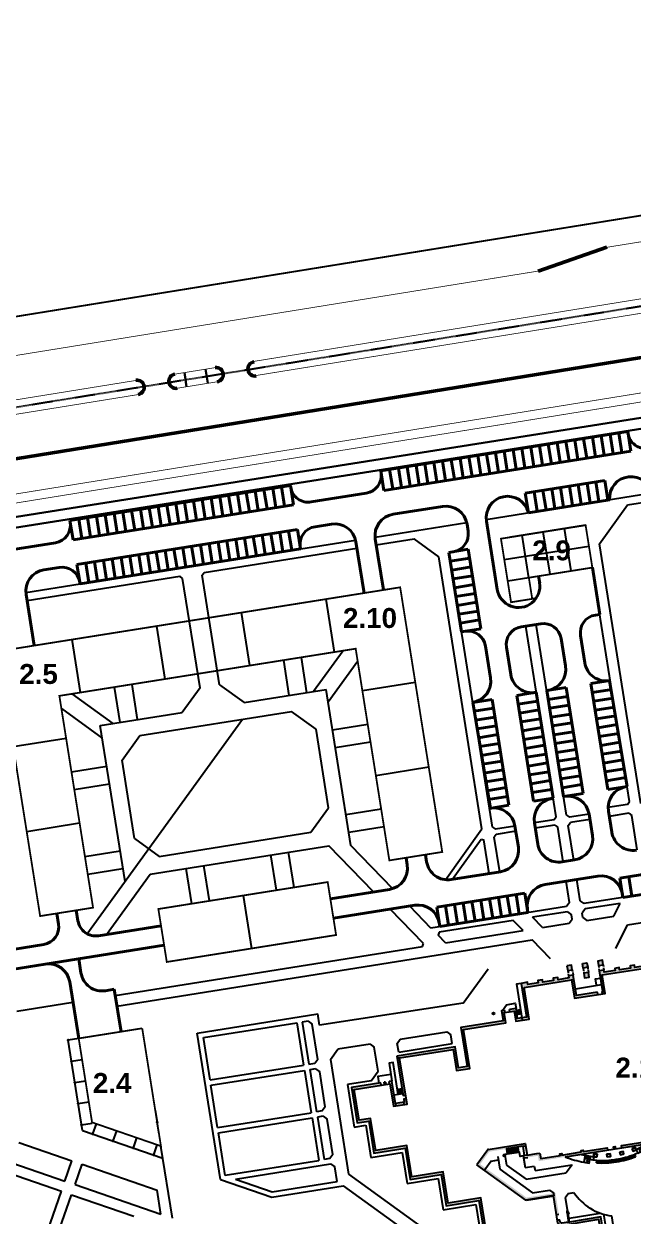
# Model space of a CAD drawing. Header units: millimetres. Extents: x 85680 to 1644304, y -104706 to 909689.
# Drawn here: x 364469 to 535069, y 481378 to 814957 of the extents above; entities that cross this region are included whole.
import ezdxf

# ---------------------------------------------------------------- set-up
doc = ezdxf.new("R2010")
doc.units = ezdxf.units.MM
doc.linetypes.add('DASHED', pattern=[5.5, 4, -1.5])
doc.linetypes.add('HIDDEN', pattern=[3.5, 2, -1.5])
for name, color, linetype in [('axes', 40, 'DASHED'), ('expl', 7, 'Continuous'), ('new building', 7, 'Continuous'), ('urban planing', 243, 'Continuous')]:
    doc.layers.add(name, color=color, linetype=linetype)
for name, color, linetype, lineweight in [('red line', 240, 'HIDDEN', 100), ('road', 252, 'Continuous', 40), ('street', 7, 'Continuous', 50)]:
    doc.layers.add(name, color=color, linetype=linetype, lineweight=lineweight)
doc.styles.add('ПЛОЩАДЬ', font='arialbd.ttf')

# ---------------------------------------------------------------- blocks, each defined once
blk = doc.blocks.new('A$C44385A1B')
at = {"ltscale": 100}
h = blk.add_hatch(color=256, dxfattribs=at)
h.paths.add_polyline_path([(2618, -1454), (413, -1926), (551, -2572), (2756, -2099)])
h.paths.add_polyline_path([(551, -2572), (413, -1926), (-3202, -2701), (-4157, 1758), (-4803, 1620), (-3709, -3485)])
h.paths.add_polyline_path([(-5662, 5590), (-6302, 5453), (-6030, 4182), (-5390, 4319)])
h.paths.add_polyline_path([(-5022, 5728), (-5662, 5590), (-5390, 4319), (-4749, 4457)])
h.paths.add_polyline_path([(-753, 6642), (-2034, 6368), (-1762, 5097), (-481, 5371)])
h.paths.add_polyline_path([(2908, 7427), (2234, 7282), (2506, 6011), (3181, 6156)])
h.paths.add_polyline_path([(3515, 7557), (2908, 7427), (3181, 6156), (3787, 6286)])
h.paths.add_polyline_path([(3491, 4706), (2802, 4558), (3045, 3424), (3735, 3572)])
h.paths.add_polyline_path([(3716, 3445), (3760, 3454), (3735, 3572), (3045, 3424), (4026, -1152), (4164, -1797), (4809, -1659), (4667, -996)])
h.paths.add_polyline_path([(4026, -1152), (3889, -1181), (4027, -1827), (4164, -1797)], flags=17)
h.paths.add_polyline_path([(-167, 3953), (-817, 3813), (-568, 2650), (82, 2789)])
h.paths.add_polyline_path([(-817, 3813), (-1467, 3674), (-1218, 2510), (-568, 2650)])
h.paths.add_polyline_path([(-568, 2650), (-1218, 2510), (-1193, 2393), (-543, 2533)])
h.paths.add_polyline_path([(108, 2672), (82, 2789), (-568, 2650), (-543, 2533)])
h.paths.add_polyline_path([(17492, 6520), (17249, 7654), (15457, 7270), (15589, 6654), (12732, 6042), (12600, 6658), (11358, 6392), (11490, 5776), (8469, 5128), (8337, 5744), (7095, 5478), (7227, 4862), (4205, 4215), (4073, 4831), (3491, 4706), (3735, 3572)])
h.paths.add_polyline_path([(16882, 6266), (18755, -2475), (19414, -2334), (19276, -1689), (19252, -1694), (17492, 6520), (3735, 3572), (3760, 3454)])
h = blk.add_hatch(color=256, dxfattribs=at)
h.paths.add_polyline_path([(-17967, -1201), (-4803, 1620), (-4157, 1758), (-4426, 3009), (-5697, 2737), (-5565, 2121), (-8584, 1474), (-8716, 2090), (-9958, 1824), (-9826, 1208), (-12844, 561), (-12976, 1177), (-14218, 911), (-14086, 295), (-16947, -318), (-17079, 298), (-18881, -88), (-16864, -9440), (-18134, -9718), (-18001, -10338), (-16097, -9930)])
h.paths.add_polyline_path([(-21755, -7569), (-21625, -8173), (-20415, -7913), (-19822, -10729), (-18001, -10338), (-18134, -9718), (-19318, -9977), (-19914, -7195)])
h.paths.add_polyline_path([(-23173, -8504), (-22945, -8455), (-23078, -7839), (-23942, -8014), (-23349, -10833), (-35043, -13339), (-32738, -24094), (-35163, -24614), (-36418, -18757), (-52513, -22206), (-52378, -22841), (-51741, -22705), (-36918, -19529), (-35661, -25396), (-31964, -24604), (-34271, -13838), (-22577, -11332)])
h.paths.add_polyline_path([(-51741, -22705), (-52378, -22841), (-50287, -32641), (-50175, -33164), (-49533, -33011)])
h = blk.add_hatch(color=256, dxfattribs=at)
h.paths.add_polyline_path([(24622, 1738), (25039, -208), (36744, 2300), (37962, -3483), (56423, 472), (58034, -7042), (71077, -4247), (72893, -12720), (70400, -13254), (70536, -13889), (71171, -13753), (73665, -13219), (71591, -3539), (60962, -5816), (60984, -5918), (58559, -6437), (56923, 1244), (38481, -2707), (37243, 3071), (25549, 566), (25132, 2511), (21084, 1644), (21687, -1172), (22342, -1032), (21875, 1149)])
h.paths.add_polyline_path([(21659, -1853), (22480, -1677), (22342, -1032), (21687, -1172), (20577, -1410), (20715, -2055)])
h = blk.add_hatch(color=256, dxfattribs=at)
h.paths.add_polyline_path([(30866, -57022), (30805, -56739), (28112, -57316), (28172, -57599)], flags=17)
h.paths.add_polyline_path([(31448, -56589), (30803, -56727), (31192, -58542), (30891, -59007), (20055, -61329), (20191, -61965), (20827, -61829), (31348, -59574), (31897, -58685)])
h.paths.add_polyline_path([(20827, -61829), (20191, -61965), (23689, -78289), (37614, -75310), (37478, -74675), (24190, -77522)])
h.paths.add_polyline_path([(38524, -74594), (37507, -74812), (37614, -75310), (38631, -75092)])
h.paths.add_polyline_path([(37330, -69021), (36695, -69157), (37859, -74593), (37478, -74675), (37507, -74812), (38524, -74594)])
h.paths.add_polyline_path([(36722, -66185), (36087, -66321), (36391, -67739), (37026, -67603)], flags=17)
h.paths.add_polyline_path([(45376, -64331), (43522, -55677), (52175, -53823), (50841, -47594), (50205, -47730), (51404, -53323), (42750, -55178), (44604, -63831), (35951, -65686), (36087, -66321), (36722, -66185)])
h.paths.add_polyline_path([(50233, -44759), (59297, -42816), (58051, -36998), (57415, -37134), (58525, -42317), (49501, -44445), (49901, -46313), (50537, -46176)])
h.paths.add_polyline_path([(66097, -32308), (64850, -26490), (64214, -26627), (65325, -31809), (56671, -33663), (57111, -35717), (57747, -35580), (57443, -34163)])
h.paths.add_polyline_path([(72896, -21801), (71171, -13753), (70536, -13889), (72124, -21301), (63470, -23155), (63910, -25209), (64546, -25073), (64242, -23655)])
h = blk.add_hatch(color=256, dxfattribs=at)
h.paths.add_polyline_path([(70790, -30983), (74379, -30214), (73610, -26624)])
h.paths.add_polyline_path([(73412, -27704), (73881, -29891), (71693, -30360)], flags=16)
h.paths.add_polyline_path([(56856, -52136), (60837, -51283), (59984, -47302)])
h.paths.add_polyline_path([(59786, -48382), (60338, -50961), (57760, -51513)], flags=16)
h.paths.add_polyline_path([(43272, -73523), (46862, -72754), (46092, -69164)])
h.paths.add_polyline_path([(45894, -70244), (46363, -72431), (44175, -72900)], flags=16)
h = blk.add_hatch(color=256, dxfattribs=at)
h.paths.add_polyline_path([(-57547, -49732), (-48894, -47877), (-47040, -56531), (-38386, -54676), (-36532, -63330), (-27487, -61392), (-25541, -70476), (-16887, -68621), (-15033, -77275), (-6379, -75421), (-4466, -84348), (-3831, -84212), (-3969, -83567), (-5880, -74649), (-14533, -76503), (-16388, -67850), (-25041, -69704), (-26988, -60620), (-36032, -62558), (-37887, -53905), (-46540, -55759), (-48394, -47105), (-57048, -48960), (-58961, -40032), (-62139, -40713), (-63968, -32177), (-56533, -30584), (-56669, -29948), (-64740, -31678), (-62638, -41485), (-59460, -40804)])
h.paths.add_polyline_path([(-55314, -29658), (-55682, -29737), (-55545, -30372), (-55178, -30294)])
h.paths.add_polyline_path([(-53544, -29279), (-54326, -29446), (-54190, -30082), (-54063, -30055), (-52726, -36293), (-51972, -36132), (-52111, -35486), (-52209, -35507), (-52712, -33161)])
h.paths.add_polyline_path([(-49784, -34988), (-52111, -35486), (-51972, -36132), (-49001, -35495), (-49330, -33960), (-49971, -34117)], flags=17)
h = blk.add_hatch(color=256, dxfattribs=at)
h.paths.add_polyline_path([(30618, -40514), (30306, -39057), (30168, -38412), (29522, -38550), (29835, -40007), (24442, -41163), (24352, -40742), (23814, -40857), (23904, -41278), (18575, -42420), (18485, -41999), (17947, -42114), (18037, -42535), (11579, -43919), (11698, -44568)])
h.paths.add_polyline_path([(33865, -38294), (33170, -35048), (33031, -34403), (32386, -34541), (33082, -37787), (30344, -38374), (30168, -38412), (30306, -39057)], flags=17)
h.paths.add_polyline_path([(42569, -33034), (46184, -35373), (37517, -48767), (29467, -50492), (30486, -55251), (31132, -55113), (30250, -50999), (37923, -49355), (47096, -35178), (42706, -32337), (33031, -34403), (33170, -35048), (37533, -34113)])
for points in [[(57415, -37134), (58051, -36998), (57747, -35580), (57111, -35717)], [(-11636, -48024), (-11320, -49501), (7723, -45420), (7589, -44794), (975, -46191), (885, -45771), (347, -45886), (437, -46306), (-4926, -47456), (-5016, -47035), (-5535, -47146), (-5444, -47567), (-10822, -48719), (-11139, -47243), (-11960, -47419), (-14698, -48005), (-14727, -47868), (-15392, -48011), (-15359, -48167), (-15225, -48793), (-14407, -48618)]]:
    blk.add_hatch(color=256, dxfattribs=at).paths.add_polyline_path(points)
h = blk.add_hatch(color=256, dxfattribs=at)
h.paths.add_polyline_path([(-6191, -58132), (-9307, -58800), (-9168, -59445), (-6698, -58916), (-5568, -64190), (-4922, -64051)])
h.paths.add_polyline_path([(-9168, -59445), (-9307, -58800), (-14241, -59857), (-27645, -51208), (-25295, -47576), (-15916, -45566), (-15251, -45424), (-15389, -44778), (-25609, -46968), (-25665, -46932), (-25746, -47058), (-28558, -51403), (-14370, -60560)])
h.paths.add_polyline_path([(6832, -64193), (-1801, -66054), (-2295, -63754), (-2560, -63811), (-2644, -63419), (-2379, -63363), (-2462, -62977), (-2746, -63038), (-2086, -66115), (-3953, -66515), (-4466, -66183), (-4602, -65546), (-5251, -65666), (-5054, -66589), (-4106, -67202), (6332, -64965), (9691, -80639), (-3969, -83567), (-3942, -83694), (10354, -80630)])
h.paths.add_polyline_path([(10465, -81149), (10354, -80630), (-3942, -83694), (-3831, -84212)])
h.paths.add_polyline_path([(-2253, -63336), (-2379, -63363), (-2295, -63754), (-2169, -63727)], flags=17)
at = {"ltscale": 500}
for points in [[(9791, -44302), (9355, -44395), (9493, -45041), (9930, -44947)], [(-2560, -63811), (-2295, -63754), (-2379, -63363), (-2644, -63419)]]:
    blk.add_hatch(color=256, dxfattribs=at).paths.add_polyline_path(points)
for p, q in [((-6030, 4182), (-5885, 3553)), ((-4749, 4457), (-4636, 3948)), ((-4587, 3733), (-4426, 3009)), ((-1762, 5097), (-1607, 4373)), ((-1536, 4041), (-1458, 3676)), ((-481, 5371), (-381, 4904)), ((-329, 4661), (-177, 3951)), ((2506, 6011), (2613, 5486)), ((2688, 5116), (2802, 4558)), ((3787, 6286), (3883, 5797)), ((3958, 5415), (4073, 4831)), ((-5823, 3283), (-5697, 2737)), ((-4803, 1620), (-4157, 1758)), ((2756, -2099), (2618, -1454)), ((4027, -1827), (3889, -1181)), ((4026, -1152), (4164, -1797)), ((21687, -1172), (22342, -1032)), ((71171, -13753), (70536, -13889)), ((-51741, -22705), (-52378, -22841)), ((64546, -25073), (63910, -25209)), ((64214, -26627), (63910, -25209)), ((64850, -26490), (64214, -26627)), ((33170, -35048), (33031, -34403)), ((30306, -39057), (30168, -38412)), ((58051, -36998), (57415, -37134)), ((-4021, -47936), (23238, -42096)), ((-15916, -45566), (-15251, -45424)), ((50537, -46176), (49901, -46313)), ((50205, -47730), (49901, -46313)), ((-15392, -48011), (-14727, -47868)), ((-15225, -48793), (-14407, -48618)), ((3109, -47852), (2865, -47992)), ((50841, -47594), (50205, -47730)), ((31448, -56589), (31132, -55113)), ((20827, -61829), (20191, -61965)), ((36722, -66185), (36087, -66321)), ((37026, -67603), (36391, -67739)), ((36695, -69157), (36391, -67739)), ((37330, -69021), (36695, -69157)), ((-3969, -83567), (-3831, -84212))]:
    blk.add_line(p, q, dxfattribs=at)
at = {"ltscale": 100}
for p, q in [((36905, 2999), (37240, 3071)), ((37240, 3071), (38487, -2732)), ((38398, 2470), (37414, 2259)), ((38125, 2294), (37439, 2147)), ((38160, 2098), (37481, 1952)), ((38791, 2442), (38360, 2349)), ((38360, 2349), (38760, 490)), ((38760, 490), (41026, -975)), ((39151, 761), (38791, 2442)), ((41119, -511), (39151, 761)), ((44879, 286), (47122, 768)), ((45217, -1286), (44879, 286)), ((45028, 166), (47006, 590)), ((45363, -1255), (45028, 166)), ((47006, 590), (47313, -836)), ((47122, 768), (47459, -805)), ((56926, 1228), (58578, -6467)), ((58114, 176), (58440, -1341)), ((38487, -2732), (43275, -1703)), ((41026, -975), (39957, -1205)), ((39957, -1205), (40206, -2362)), ((40083, -1791), (41303, -1529)), ((40224, -1147), (40473, -2305)), ((40758, -1033), (41007, -2190)), ((41026, -975), (43028, -551)), ((41026, -975), (41274, -2133)), ((41303, -1529), (41065, -1376)), ((42935, -121), (41119, -511)), ((41303, -1529), (41149, -1767)), ((41406, -895), (41202, -2148)), ((41293, -919), (41355, -1209)), ((43275, -1703), (42935, -121)), ((58440, -1341), (57520, -1539)), ((58440, -1341), (60763, -2839)), ((60763, -2839), (58539, -6282)), ((58830, -1063), (62559, -3470)), ((59002, -6376), (61373, -2704)), ((61053, -3181), (62234, -3947)), ((61214, -2931), (62398, -3697)), ((58578, -6467), (60939, -5960)), ((60397, -4187), (61579, -4953)), ((60561, -3935), (61743, -4702)), ((60725, -3684), (61906, -4451)), ((60888, -3435), (62072, -4201)), ((60939, -5960), (62569, -3454)), ((62939, -3692), (61632, -5715)), ((61632, -5715), (62869, -5430)), ((62569, -3454), (62939, -3692)), ((62797, -5091), (63023, -5042)), ((62869, -5430), (62797, -5091)), ((63094, -5374), (62868, -5422)), ((63023, -5042), (63094, -5374)), ((-19821, -7630), (-18636, -7376)), ((-19758, -7923), (-18573, -7669)), ((-19696, -8217), (-18510, -7963)), ((-19633, -8510), (-18450, -8256)), ((-19570, -8803), (-18384, -8549)), ((-51683, -31713), (-50509, -31461)), ((-51622, -31995), (-50449, -31744)), ((-51559, -32288), (-50386, -32037)), ((-51496, -32582), (-50323, -32330)), ((47096, -35178), (37923, -49355)), ((57747, -35580), (57111, -35717)), ((57415, -37134), (57111, -35717)), ((57747, -35580), (58051, -36998)), ((37923, -49355), (30250, -50999)), ((31448, -56589), (31897, -58685))]:
    blk.add_line(p, q, dxfattribs=at)
for points in [[(2506, 6011), (3787, 6286), (3515, 7557), (2234, 7282), (2506, 6011)], [(19276, -1689), (19252, -1694), (17249, 7654), (15457, 7270), (15589, 6654), (12732, 6042), (12600, 6658), (11358, 6392), (11490, 5776), (8469, 5128), (8337, 5744), (7095, 5478), (7227, 4862), (4205, 4215), (4073, 4831), (2802, 4558), (4026, -1152), (3889, -1181)], [(19004, -533), (20157, -286), (18272, 8514), (17098, 8263), (17230, 7650)], [(-17967, -1201), (-4803, 1620), (-3709, -3485), (4809, -1659), (3716, 3445), (16882, 6266), (18755, -2475), (21659, -1853), (22480, -1677), (21875, 1149), (24622, 1738), (25039, -208), (36744, 2300), (37962, -3483), (56423, 472), (58034, -7042), (71077, -4247), (72893, -12720), (70400, -13254), (72124, -21301), (63470, -23155), (63910, -25209)], [(-6302, 5453), (-6030, 4182), (-4749, 4457), (-5022, 5728), (-6302, 5453)], [(-2034, 6368), (-753, 6642), (-481, 5371), (-1762, 5097), (-2034, 6368)], [(-167, 3953), (-1467, 3674), (-1193, 2393), (108, 2672), (-167, 3953)], [(21334, 1698), (21036, 3087), (23416, 3597), (25103, 2505)], [(-4426, 3009), (-5697, 2737), (-5565, 2121), (-8584, 1474), (-8716, 2090), (-9958, 1824), (-9826, 1208), (-12844, 561), (-12976, 1177), (-14218, 911), (-14086, 295), (-16947, -318), (-17079, 298), (-18881, -88), (-16864, -9440), (-19318, -9977), (-19914, -7195), (-21755, -7569)], [(2618, -1454), (-3202, -2701), (-4426, 3009)], [(-3615, -775), (3613, 774)], [(2283, 489), (1906, 2249), (3236, 2534)], [(21103, 1648), (20815, 2992), (19632, 2739), (20261, -195), (21424, 55)], [(64546, -25073), (64242, -23655), (72896, -21801), (71171, -13753), (73665, -13219), (71591, -3539), (60962, -5816), (60984, -5918), (58559, -6437), (56923, 1244), (38481, -2707), (37243, 3071), (25549, 566), (25132, 2511), (21084, 1644), (21687, -1172), (20577, -1410)], [(37436, 2172), (38785, 2461), (39162, 701), (37813, 412)], [(57101, 413), (58450, 702), (58828, -1058), (57474, -1346)], [(-54063, -30055), (-52726, -36293), (-49001, -35495), (-51741, -22705), (-36918, -19529), (-35661, -25396), (-31964, -24604), (-34271, -13838), (-22577, -11332), (-23173, -8504), (-20415, -7913), (-19822, -10729), (-16097, -9930), (-17967, -1201)], [(-18881, -88), (-20140, -358), (-18001, -10338)], [(19276, -1689), (19414, -2334)], [(20715, -2055), (20577, -1410)], [(41300, -2103), (41505, -853), (42889, -556), (43136, -1710)], [(41533, -2053), (41406, -1458)], [(41800, -1996), (41553, -842)], [(42067, -1939), (41820, -785)], [(42335, -1882), (42087, -728)], [(42602, -1824), (42355, -671)], [(42869, -1767), (42622, -613)], [(61364, -2699), (58828, -1058)], [(61377, -2679), (59007, -6341)], [(61377, -2679), (64915, -4969)], [(-23704, -7966), (-22603, -6264), (-20223, -5754), (-19914, -7195)], [(62561, -3445), (61025, -5803)], [(-23078, -7839), (-23942, -8014), (-23349, -10833), (-35043, -13339), (-32738, -24094), (-35163, -24614), (-36418, -18757), (-52513, -22206)], [(-22945, -8455), (-23082, -7820)], [(-21625, -8173), (-21757, -7557)], [(-52513, -22206), (-50287, -32641), (-52712, -33161), (-53544, -29279), (-54326, -29446)], [(66092, -32289), (74726, -30439), (73298, -23771), (70071, -24463), (69645, -22477)], [(69717, -22812), (72944, -22121), (73298, -23771)], [(-51568, -32915), (-53454, -24115), (-54627, -24367), (-53573, -29285)], [(64214, -26627), (65325, -31809), (56671, -33663), (57111, -35717)], [(57747, -35580), (57443, -34163), (66097, -32308), (64850, -26490)], [(70011, -24181), (73237, -23490)], [(70790, -30983), (74379, -30214), (73610, -26624), (70790, -30983)], [(-56669, -29948), (-64740, -31678), (-62638, -41485), (-59460, -40804), (-57547, -49732), (-48894, -47877), (-47040, -56531), (-38386, -54676), (-36532, -63330), (-27487, -61392), (-25541, -70476), (-16887, -68621), (-15033, -77275), (-6379, -75421), (-4466, -84348)], [(-53967, -27446), (-57546, -28213), (-57152, -30052)], [(-56533, -30584), (-56669, -29948)], [(-55314, -29658), (-55682, -29737)], [(-55545, -30372), (-55682, -29737)], [(-55312, -29668), (-55178, -30294)], [(-54190, -30082), (-54326, -29446)], [(66992, -27352), (66775, -27688), (69513, -29459), (69735, -29115), (67003, -27336)], [(71693, -30360), (73412, -27704), (73881, -29891), (71693, -30360)], [(9691, -80639), (-3969, -83567), (-5880, -74649), (-14533, -76503), (-16388, -67850), (-25041, -69704), (-26988, -60620), (-36032, -62558), (-37887, -53905), (-46540, -55759), (-48394, -47105), (-57048, -48960), (-58961, -40032), (-62139, -40713), (-63968, -32177), (-54063, -30055)], [(-49330, -33960), (-49971, -34117), (-49784, -34988), (-52209, -35507), (-52712, -33161)], [(-51431, -32886), (-51745, -31419), (-50601, -31174)], [(-50287, -32641), (-50175, -33164), (-49533, -33011)], [(11698, -44568), (30618, -40514), (30306, -39057), (33865, -38294), (33170, -35048), (42569, -33034), (46184, -35373), (37517, -48767), (29467, -50492), (30486, -55251)], [(30344, -38374), (33082, -37787), (32386, -34541), (42706, -32337), (47096, -35178)], [(-51972, -36132), (-52111, -35486)], [(-49760, -35628), (-49893, -35011)], [(33170, -35048), (37533, -34113), (37826, -35492), (34893, -36121), (34610, -34801), (37837, -34110), (38134, -35479)], [(34751, -35461), (37687, -34837), (37464, -34697)], [(34903, -34738), (35186, -36058)], [(35197, -34675), (35479, -35995)], [(35490, -34612), (35773, -35932)], [(35783, -34550), (36066, -35870)], [(36077, -34487), (36359, -35807)], [(36370, -34424), (36653, -35744)], [(36663, -34361), (36946, -35681)], [(36957, -34298), (37239, -35618)], [(37250, -34235), (37533, -35555)], [(37686, -34837), (37531, -35070)], [(38793, -35336), (39184, -35253), (39268, -35644), (38877, -35727), (38793, -35336)], [(11698, -44568), (11579, -43919), (18037, -42535), (17947, -42114), (18485, -41999), (18575, -42420), (23904, -41278), (23814, -40857), (24352, -40742), (24442, -41163), (29835, -40007), (29522, -38550)], [(30344, -38374), (29522, -38550)], [(57415, -37134), (58525, -42317), (49501, -44445), (49901, -46313)], [(50537, -46176), (50233, -44759), (59297, -42816), (58051, -36998)], [(18810, -43046), (15754, -44930), (16280, -45784), (17098, -45280), (17622, -46132), (18848, -45376), (17799, -43674)], [(52171, -53803), (61216, -51865), (59368, -43240), (56141, -43931), (56472, -45478), (59699, -44787)], [(-25746, -47058), (-25665, -46932), (-25609, -46968), (-15389, -44778), (-14698, -48005), (-11960, -47419)], [(-15359, -48167), (-15916, -45566), (-20551, -46559), (-20534, -46638)], [(-20534, -46638), (-20251, -47958), (-17024, -47266), (-17307, -45946), (-20534, -46638)], [(-20241, -46575), (-19958, -47895)], [(-17166, -46606), (-20099, -47235), (-19862, -47388)], [(-19949, -46512), (-19667, -47832)], [(-19656, -46449), (-19373, -47770)], [(-19363, -46387), (-19080, -47707)], [(-19069, -46324), (-18786, -47644)], [(-18776, -46261), (-18493, -47581)], [(-18483, -46198), (-18200, -47518)], [(-18189, -46135), (-17906, -47455)], [(-17896, -46072), (-17613, -47392)], [(-17603, -46009), (-17320, -47330)], [(-11139, -47243), (-10822, -48719), (-5444, -47567), (-5535, -47146), (-5016, -47035), (-4926, -47456), (437, -46306), (347, -45886), (885, -45771), (975, -46191), (7589, -44794), (7723, -45420)], [(3970, -46691), (3962, -47461), (4872, -47470), (4880, -46700), (3970, -46691)], [(3967, -47460), (3975, -46690), (4885, -46700), (4877, -47469), (3967, -47460)], [(7743, -47280), (7639, -46517), (8541, -46395), (8644, -47158), (7743, -47280)], [(7644, -46517), (7747, -47280), (8649, -47157), (8545, -46394), (7644, -46517)], [(9493, -45041), (9355, -44395), (9791, -44302), (9930, -44947)], [(11212, -45825), (12085, -45568), (12303, -46306), (11430, -46564), (11212, -45825)], [(11217, -45825), (11435, -46564), (12307, -46306), (12090, -45568), (11217, -45825)], [(14602, -44615), (15428, -44234), (15751, -44933), (14924, -45314), (14602, -44615)], [(14607, -44615), (14929, -45314), (15756, -44933), (15433, -44234), (14607, -44615)], [(16280, -45784), (15344, -46214)], [(15344, -46214), (15645, -46865)], [(18061, -44099), (16699, -44939), (16764, -44664)], [(16699, -44939), (16974, -45004)], [(17098, -45280), (18323, -44525)], [(17360, -45706), (17973, -45328), (17908, -45603)], [(17973, -45328), (17698, -45263)], [(56141, -43931), (56051, -43512)], [(59661, -44609), (56434, -45300)], [(59621, -47863), (56926, -46119), (56698, -46472), (59393, -48216)], [(-25746, -47058), (-28558, -51404)], [(-21299, -48213), (-21215, -48604), (-20824, -48520), (-20908, -48129), (-21299, -48213)], [(-21299, -48213), (-20908, -48129), (-20824, -48520), (-21215, -48604), (-21299, -48213)], [(-15359, -48167), (-16581, -48429), (-16830, -47266), (-20906, -48139)], [(-20099, -47235), (-19946, -46997)], [(-11960, -47419), (-11139, -47243)], [(402, -46989), (3967, -47460), (3837, -48452), (1457, -48139)], [(1587, -47148), (1327, -49128), (2755, -49318), (2885, -48327)], [(1522, -47643), (3109, -47852), (2936, -47627)], [(2820, -48822), (2106, -48729), (2330, -48556)], [(2106, -48729), (2278, -48953)], [(50205, -47730), (51404, -53323), (42750, -55178), (44604, -63831), (35951, -65686), (36391, -67739)], [(37026, -67603), (36722, -66185), (45376, -64331), (43522, -55677), (52175, -53823), (50841, -47594)], [(56856, -52136), (60837, -51283), (59984, -47302), (56856, -52136)], [(57760, -51513), (59786, -48382), (60338, -50961), (57760, -51513)], [(-5054, -66589), (-6698, -58916), (-14370, -60560), (-28558, -51403)], [(30250, -50999), (31132, -55113)], [(27567, -55112), (27650, -55503), (28042, -55419), (27958, -55028), (27567, -55112)], [(30486, -55251), (31132, -55113)], [(30803, -56727), (31448, -56589)], [(30803, -56727), (31192, -58542), (30891, -59007), (20055, -61329), (23689, -78289), (38631, -75092), (37330, -69021)], [(36695, -69157), (37859, -74593), (24190, -77522), (20827, -61829), (31348, -59574)], [(30805, -56739), (28112, -57316), (28172, -57599), (30866, -57022)], [(31348, -59574), (31897, -58685)], [(-4466, -84348), (10465, -81149), (6832, -64193), (-1801, -66054), (-2462, -62977), (-2746, -63038), (-2086, -66115), (-3953, -66515), (-4466, -66183), (-4602, -65546)], [(-2644, -63419), (-2253, -63336), (-2169, -63727), (-2560, -63811), (-2644, -63419)], [(-5568, -64190), (-4922, -64051)], [(-5251, -65666), (-4602, -65546)], [(9691, -80639), (6332, -64965), (-4106, -67202), (-5054, -66589)], [(38631, -75092), (47265, -73243), (45413, -64598), (42186, -65289), (42553, -67003), (45780, -66311)], [(42479, -66658), (45706, -65967)], [(45334, -69799), (45540, -69480), (42813, -67692), (42585, -68045), (45318, -69813)], [(46092, -69164), (46862, -72754), (43272, -73523), (46092, -69164)], [(44175, -72900), (45894, -70244), (46363, -72431), (44175, -72900)]]:
    blk.add_lwpolyline(points, dxfattribs=at)
at = {"ltscale": 500}
blk.add_lwpolyline([(4860, -49147), (4867, -48458), (3837, -48452)], dxfattribs=at)
at = {"ltscale": 100}
for centre, radius in [((27490, 2569), 300), ((38146, 2197), 100), ((58858, -1732), 100), ((60982, -3110), 100), ((-26129, -8933), 300)]:
    blk.add_circle(centre, radius, dxfattribs=at)
for centre, radius, start, end in [((4425, -21498), 27896, 301.13322, 312.40648), ((4547, -21458), 27009, 282.20961, 293.56368), ((4896, -22542), 26234, 281.96422, 293.8285), ((4696, -21479), 27857, 251.76371, 263.0529), ((4703, -21783), 27365, 270.32744, 281.99429), ((4743, -22149), 26650, 270.25827, 282.11094), ((4576, -21424), 27035, 270.61561, 282.13474), ((4703, -21783), 27365, 282.03158, 293.56832)]:
    blk.add_arc(centre, radius, start, end, dxfattribs=at)

msp = doc.modelspace()

# ---------------------------------------------------------------- linework, layer by layer
at = {"color": 5, "const_width": 500, "elevation": 0}
msp.add_lwpolyline([(86277, 688492), (867793, 814707)], dxfattribs=at)
at = {"layer": 'axes', "ltscale": 0.0001}
msp.add_line((86277, 663168, 0), (871779, 790027, 0), dxfattribs=at)
at = {"layer": 'new building'}
for p, q in [((521752, 674683, 0), (500766, 671345, 0)), ((505863, 660005, 0), (503978, 671856, 0)), ((511789, 660947, 0), (509903, 672798, 0)), ((517714, 661890, 0), (515829, 673741, 0)), ((522697, 668758, 0), (498995, 664987, 0)), ((505863, 660005, 0), (499938, 659062, 0)), ((451454, 639198, 0), (449098, 654012, 0)), ((508013, 654271, 0), (506806, 654079, 0)), ((427753, 635427, 0), (425396, 650241, 0)), ((404051, 631657, 0), (401694, 646470, 0)), ((380349, 627886, 0), (377992, 642700, 0)), ((474057, 630669, 0), (459244, 628306, 0)), ((361495, 612736, 0), (376308, 615092, 0)), ((477838, 606969, 0), (463026, 604606, 0)), ((365265, 589034, 0), (380079, 591390, 0)), ((425839, 571077, 0), (428196, 556264, 0)), ((379835, 531103, 0), (376872, 530632, 0)), ((380892, 505363, 0), (376872, 530632, 0)), ((377815, 524706, 0), (380777, 525178, 0)), ((378757, 518781, 0), (381720, 519252, 0)), ((379700, 512855, 0), (382663, 513327, 0)), ((401252, 511043, 0), (401786, 507686, 0)), ((380643, 506930, 0), (383605, 507401, 0)), ((384712, 507221, 0), (383735, 504384, 0)), ((402321, 504329, 0), (401786, 507686, 0)), ((380892, 505363, 0), (403389, 497615, 0)), ((390385, 505267, 0), (389408, 502430, 0)), ((396058, 503313, 0), (395081, 500477, 0)), ((401730, 501359, 0), (400754, 498523, 0))]:
    msp.add_line(p, q, dxfattribs=at)
at = {"layer": 'new building', "const_width": 500, "elevation": 0}
msp.add_lwpolyline([(498052, 670913), (521754, 674684), (523640, 662833), (505863, 660005), (506806, 654079), (500880, 653136)], close=True, dxfattribs=at)
at = {"layer": 'new building', "const_width": 500, "elevation": 0, "flags": 128}
msp.add_lwpolyline([(369036, 565332), (357253, 639400), (469837, 657311), (481616, 583268), (466804, 580905), (457380, 640141), (374423, 626943), (383850, 567688)], close=True, dxfattribs=at)
msp.add_lwpolyline([(402137, 567307), (404494, 552493), (451897, 560034), (449541, 574848), (402137, 567307)], dxfattribs=at)
at = {"layer": 'new building', "const_width": 500, "elevation": 0}
msp.add_lwpolyline([(397610, 533931), (379835, 531103), (383572, 507613), (402855, 500972), (397611, 533931)], dxfattribs=at)
at = {"layer": 'new building'}
for centre in [(376872, 530632, 0), (377815, 524706, 0), (378757, 518781, 0), (379700, 512855, 0), (380643, 506930, 0), (401786, 507686, 0), (383735, 504384, 0), (389408, 502430, 0), (395081, 500477, 0), (400754, 498523, 0)]:
    msp.add_circle(centre, 130, dxfattribs=at)
at = {"layer": 'red line', "linetype": 'HIDDEN', "ltscale": 0.001, "const_width": 500, "elevation": 0, "flags": 128}
msp.add_lwpolyline([(86277, 688492), (867793, 814707)], dxfattribs=at)
at = {"layer": 'road'}
for p, q in [((464405, 689862, 0), (533536, 700860, 0)), ((534400, 695428, 0), (533536, 700860, 0)), ((512180, 691893, 0), (511316, 697325, 0)), ((514649, 692286, 0), (513784, 697717, 0)), ((517118, 692679, 0), (516253, 698110, 0)), ((519586, 693071, 0), (518722, 698503, 0)), ((522055, 693464, 0), (521191, 698896, 0)), ((524524, 693857, 0), (523660, 699289, 0)), ((526993, 694250, 0), (526129, 699681, 0)), ((529462, 694642, 0), (528598, 700074, 0)), ((531931, 695035, 0), (531067, 700467, 0)), ((465270, 684430, 0), (534400, 695428, 0)), ((492428, 688751, 0), (491564, 694182, 0)), ((494897, 689144, 0), (494033, 694575, 0)), ((497366, 689536, 0), (496502, 694968, 0)), ((499835, 689929, 0), (498971, 695361, 0)), ((502304, 690322, 0), (501440, 695754, 0)), ((504773, 690715, 0), (503909, 696146, 0)), ((507242, 691107, 0), (506378, 696539, 0)), ((509711, 691500, 0), (508847, 696932, 0)), ((470207, 685216, 0), (469343, 690647, 0)), ((472676, 685609, 0), (471812, 691040, 0)), ((475145, 686001, 0), (474281, 691433, 0)), ((477614, 686394, 0), (476750, 691826, 0)), ((480083, 686787, 0), (479219, 692219, 0)), ((482552, 687180, 0), (481688, 692611, 0)), ((485021, 687572, 0), (484157, 693004, 0)), ((487490, 687965, 0), (486626, 693397, 0)), ((489959, 688358, 0), (489095, 693790, 0)), ((465270, 684430, 0), (464405, 689862, 0)), ((467738, 684823, 0), (466874, 690255, 0)), ((504869, 683642, 0), (527090, 687177, 0)), ((527954, 681745, 0), (527090, 687177, 0)), ((377375, 676017, 0), (439099, 685836, 0)), ((427618, 678440, 0), (426754, 683872, 0)), ((430087, 678833, 0), (429223, 684265, 0)), ((432556, 679226, 0), (431692, 684658, 0)), ((435025, 679619, 0), (434161, 685050, 0)), ((437494, 680012, 0), (436630, 685443, 0)), ((439138, 685589, 0), (439099, 685836, 0)), ((439963, 680404, 0), (439099, 685836, 0)), ((439178, 685342, 0), (439138, 685589, 0)), ((508203, 678603, 0), (507338, 684035, 0)), ((510671, 678996, 0), (509807, 684428, 0)), ((513140, 679389, 0), (512276, 684820, 0)), ((515609, 679781, 0), (514745, 685213, 0)), ((518078, 680174, 0), (517214, 685606, 0)), ((520547, 680567, 0), (519683, 685999, 0)), ((523016, 680960, 0), (522152, 686391, 0)), ((525485, 681353, 0), (524621, 686784, 0)), ((407867, 675298, 0), (407003, 680730, 0)), ((410336, 675691, 0), (409472, 681123, 0)), ((412805, 676084, 0), (411940, 681515, 0)), ((415274, 676477, 0), (414409, 681908, 0)), ((417743, 676869, 0), (416878, 682301, 0)), ((420211, 677262, 0), (419347, 682694, 0)), ((422680, 677655, 0), (421816, 683087, 0)), ((425149, 678048, 0), (424285, 683479, 0)), ((460332, 683645, 0), (444901, 681190, 0)), ((505737, 678187, 0), (504869, 683642, 0)), ((505737, 678187, 0), (528488, 681807, 0)), ((378239, 670585, 0), (439963, 680404, 0)), ((385646, 671763, 0), (384782, 677195, 0)), ((388115, 672156, 0), (387251, 677588, 0)), ((390584, 672549, 0), (389720, 677980, 0)), ((393053, 672942, 0), (392189, 678373, 0)), ((395522, 673334, 0), (394658, 678766, 0)), ((397991, 673727, 0), (397127, 679159, 0)), ((400460, 674120, 0), (399596, 679552, 0)), ((402929, 674513, 0), (402065, 679944, 0)), ((405398, 674905, 0), (404534, 680337, 0)), ((481677, 679952, 0), (467851, 677753, 0)), ((378239, 670585, 0), (377375, 676017, 0)), ((377454, 675523, 0), (377375, 676017, 0)), ((380708, 670978, 0), (379844, 676409, 0)), ((383177, 671370, 0), (382313, 676802, 0)), ((450568, 675003, 0), (446001, 674277, 0)), ((488861, 672995, 0), (488547, 674970, 0)), ((497023, 656708, 0), (493982, 675835, 0)), ((379339, 663672, 0), (441063, 673491, 0)), ((424644, 665310, 0), (423780, 670742, 0)), ((427113, 665703, 0), (426249, 671135, 0)), ((429582, 666096, 0), (428718, 671527, 0)), ((432051, 666488, 0), (431187, 671920, 0)), ((434520, 666881, 0), (433656, 672313, 0)), ((436989, 667274, 0), (436125, 672706, 0)), ((439458, 667667, 0), (438594, 673098, 0)), ((441927, 668060, 0), (441063, 673491, 0)), ((465146, 656565, 0), (462868, 670885, 0)), ((339755, 664462, 0), (373301, 669799, 0)), ((380203, 658240, 0), (441927, 668060, 0)), ((402424, 661775, 0), (401560, 667207, 0)), ((404893, 662168, 0), (404029, 667600, 0)), ((407362, 662561, 0), (406498, 667992, 0)), ((409831, 662953, 0), (408966, 668385, 0)), ((412300, 663346, 0), (411435, 668778, 0)), ((414769, 663739, 0), (413904, 669171, 0)), ((417237, 664132, 0), (416373, 669563, 0)), ((419706, 664525, 0), (418842, 669956, 0)), ((422175, 664917, 0), (421311, 670349, 0)), ((441848, 668553, 0), (441888, 668306, 0)), ((441927, 668060, 0), (441888, 668306, 0)), ((459714, 655701, 0), (457436, 670021, 0)), ((483474, 667075, 0), (488906, 667939, 0)), ((483474, 667075, 0), (484709, 667271, 0)), ((492441, 645718, 0), (488906, 667939, 0)), ((382672, 658633, 0), (381808, 664065, 0)), ((385141, 659026, 0), (384277, 664457, 0)), ((387610, 659418, 0), (386746, 664850, 0)), ((390079, 659811, 0), (389215, 665243, 0)), ((392548, 660204, 0), (391684, 665636, 0)), ((395017, 660597, 0), (394153, 666028, 0)), ((397486, 660990, 0), (396622, 666421, 0)), ((399955, 661382, 0), (399091, 666814, 0)), ((487009, 644854, 0), (483474, 667075, 0)), ((483867, 664606, 0), (489299, 665470, 0)), ((370080, 662199, 0), (374401, 662886, 0)), ((380203, 658240, 0), (379339, 663672, 0)), ((484260, 662137, 0), (489692, 663001, 0)), ((484653, 659668, 0), (490084, 660532, 0)), ((523640, 662833, 0), (525721, 649747, 0)), ((380203, 658240, 0), (380125, 658734, 0)), ((485046, 657199, 0), (490477, 658063, 0)), ((508893, 658462, 0), (508579, 660437, 0)), ((367375, 641011, 0), (365097, 655331, 0)), ((485438, 654730, 0), (490870, 655594, 0)), ((485831, 652261, 0), (491263, 653125, 0)), ((486224, 649792, 0), (491656, 650656, 0)), ((486617, 647323, 0), (492048, 648187, 0)), ((525721, 649747, 0), (524487, 649551, 0)), ((487009, 644854, 0), (492441, 645718, 0)), ((509179, 647116, 0), (503748, 646251, 0)), ((521552, 636174, 0), (520335, 643827, 0)), ((495134, 631971, 0), (493720, 640859, 0)), ((500813, 632874, 0), (499595, 640528, 0)), ((516121, 635309, 0), (514903, 642963, 0)), ((528667, 631230, 0), (523236, 630366, 0)), ((528667, 631230, 0), (528420, 631191, 0)), ((533381, 601603, 0), (528420, 631191, 0)), ((502496, 627067, 0), (507928, 627931, 0)), ((507928, 627931, 0), (512641, 598303, 0)), ((516323, 629266, 0), (510891, 628402, 0)), ((510891, 628402, 0), (515604, 598775, 0)), ((521036, 599639, 0), (516323, 629266, 0)), ((527949, 600739, 0), (523236, 630366, 0)), ((529060, 628761, 0), (523628, 627897, 0)), ((490152, 625103, 0), (495583, 625967, 0)), ((495112, 595515, 0), (490152, 625103, 0)), ((500297, 596339, 0), (495583, 625967, 0)), ((507210, 597439, 0), (502496, 627067, 0)), ((502889, 624598, 0), (508321, 625462, 0)), ((516715, 626797, 0), (511284, 625933, 0)), ((517108, 624328, 0), (511676, 623464, 0)), ((529453, 626292, 0), (524021, 625428, 0)), ((529846, 623823, 0), (524414, 622959, 0)), ((490544, 622634, 0), (495976, 623498, 0)), ((490937, 620165, 0), (496369, 621029, 0)), ((503282, 622129, 0), (508714, 622993, 0)), ((503675, 619660, 0), (509106, 620524, 0)), ((517501, 621859, 0), (512069, 620995, 0)), ((530238, 621354, 0), (524807, 620490, 0)), ((491330, 617696, 0), (496762, 618560, 0)), ((504068, 617191, 0), (509499, 618055, 0)), ((517894, 619390, 0), (512462, 618526, 0)), ((530631, 618885, 0), (525200, 618021, 0)), ((491723, 615227, 0), (497154, 616091, 0)), ((504460, 614722, 0), (509892, 615586, 0)), ((518286, 616921, 0), (512855, 616057, 0)), ((518679, 614452, 0), (513248, 613588, 0)), ((531024, 616416, 0), (525592, 615552, 0)), ((531417, 613947, 0), (525985, 613083, 0)), ((492116, 612758, 0), (497547, 613622, 0)), ((492508, 610289, 0), (497940, 611153, 0)), ((504853, 612253, 0), (510285, 613117, 0)), ((505246, 609784, 0), (510678, 610648, 0)), ((519072, 611983, 0), (513640, 611119, 0)), ((531810, 611478, 0), (526378, 610614, 0)), ((492901, 607820, 0), (498333, 608684, 0)), ((505639, 607315, 0), (511070, 608179, 0)), ((519465, 609515, 0), (514033, 608650, 0)), ((532202, 609009, 0), (526771, 608145, 0)), ((493294, 605351, 0), (498726, 606215, 0)), ((506031, 604846, 0), (511463, 605710, 0)), ((511463, 605710, 0), (511216, 605671, 0)), ((519858, 607046, 0), (514426, 606181, 0)), ((514673, 606221, 0), (514426, 606181, 0)), ((520250, 604577, 0), (514819, 603713, 0)), ((532595, 606541, 0), (527163, 605676, 0)), ((532988, 604072, 0), (527556, 603207, 0)), ((493687, 602882, 0), (499118, 603746, 0)), ((499511, 601277, 0), (494079, 600413, 0)), ((511856, 603241, 0), (506424, 602377, 0)), ((512249, 600772, 0), (506817, 599908, 0)), ((520643, 602108, 0), (515211, 601244, 0)), ((533381, 601603, 0), (527949, 600739, 0)), ((499904, 598808, 0), (494472, 597944, 0)), ((512641, 598303, 0), (507210, 597439, 0)), ((521036, 599639, 0), (515604, 598775, 0)), ((500297, 596339, 0), (494865, 595475, 0)), ((523662, 587906, 0), (522719, 593831, 0)), ((529094, 588770, 0), (528151, 594695, 0)), ((502923, 584606, 0), (501980, 590532, 0)), ((508354, 585470, 0), (507412, 591396, 0)), ((471814, 579657, 0), (471500, 581632, 0)), ((477246, 580521, 0), (476931, 582497, 0)), ((518679, 581037, 0), (515223, 580488, 0)), ((497940, 577738, 0), (484114, 575539, 0)), ((531342, 575964, 0), (556032, 579892, 0)), ((525181, 576503, 0), (510449, 574159, 0)), ((532206, 570532, 0), (531342, 575964, 0)), ((532206, 570532, 0), (556896, 574460, 0)), ((534675, 570925, 0), (533811, 576357, 0)), ((466831, 572789, 0), (450289, 570157, 0)), ((504759, 571735, 0), (480070, 567807, 0)), ((498216, 565125, 0), (497352, 570557, 0)), ((500685, 565518, 0), (499821, 570949, 0)), ((503154, 565910, 0), (502290, 571342, 0)), ((505623, 566303, 0), (504759, 571735, 0)), ((473908, 568346, 0), (451153, 564726, 0)), ((480934, 562375, 0), (480070, 567807, 0)), ((483403, 562768, 0), (482539, 568200, 0)), ((485872, 563161, 0), (485008, 568593, 0)), ((488341, 563554, 0), (487476, 568985, 0)), ((490810, 563947, 0), (489945, 569378, 0)), ((493278, 564339, 0), (492414, 569771, 0)), ((495747, 564732, 0), (494883, 570164, 0)), ((374198, 563115, 0), (373727, 566078, 0)), ((379630, 563979, 0), (379159, 566942, 0)), ((480934, 562375, 0), (505623, 566303, 0)), ((385354, 559827, 0), (402883, 562616, 0)), ((355275, 555042, 0), (370046, 557392, 0)), ((370453, 551887, 0), (403747, 557184, 0)), ((356394, 549651, 0), (370453, 551887, 0)), ((380463, 549430, 0), (379835, 553380, 0)), ((379835, 531103, 0), (377321, 546905, 0)), ((387331, 544447, 0), (389800, 544840, 0)), ((391686, 532989, 0), (389800, 544840, 0))]:
    msp.add_line(p, q, dxfattribs=at)
for centre, radius, start, end in [((538553, 701151, 0), 5000, 189.03927, 279.03927), ((459546, 688583, 0), 5000, 279.03927, 9.03927), ((534467, 682275, 0), 6000, 9.03927, 184.25908), ((444115, 686128, 0), 5000, 189.03927, 279.03927), ((499907, 676777, 0), 6000, 13.81947, 189.0335), ((468793, 671827, 0), 6000, 99.03927, 189.03927), ((482622, 674027, 0), 6000, 9.03927, 99.03927), ((372516, 674737, 0), 5000, 279.03927, 9.03927), ((446786, 669339, 0), 5000, 99.03927, 189.03927), ((451511, 669078, 0), 6000, 9.03927, 99.03927), ((483923, 672209, 0), 5000, 279.03927, 9.03927), ((371023, 656273, 0), 6000, 99.03927, 189.03927), ((375187, 657948, 0), 5000, 9.03927, 99.03927), ((502948, 657651, 0), 6000, 189.03927, 9.03927), ((509965, 642178, 0), 5000, 9.03927, 99.03927), ((525273, 644613, 0), 5000, 99.03927, 189.03927), ((488783, 640074, 0), 5000, 9.03927, 99.03927), ((504533, 641314, 0), 5000, 99.03927, 189.03927), ((510195, 634367, 0), 6000, 279.03927, 9.03923), ((527478, 637116, 0), 6000, 189.03927, 279.03927), ((489209, 631028, 0), 6000, 279.03927, 9.03927), ((506739, 633817, 0), 6000, 189.03926, 279.03927), ((534076, 595638, 0), 6000, 99.03927, 189.03927), ((513337, 592339, 0), 6000, 99.03927, 189.03927), ((516794, 592888, 0), 6000, 9.03927, 99.03927), ((496055, 589589, 0), 6000, 9.03927, 99.03927), ((517736, 586963, 0), 6000, 279.03927, 9.03927), ((535019, 589712, 0), 6000, 189.03927, 279.03927), ((496997, 583664, 0), 6000, 279.03927, 9.03927), ((514280, 586413, 0), 6000, 189.03927, 279.03927), ((483171, 581464, 0), 6000, 189.03918, 279.03927), ((465888, 578715, 0), 6000, 279.03927, 9.03918), ((511392, 568233, 0), 6000, 99.03927, 189.03927), ((526124, 570577, 0), 6000, 9.03927, 99.03927), ((474851, 562420, 0), 6000, 9.03927, 99.03927), ((384568, 564765, 0), 5000, 189.03927, 279.03927), ((369261, 562330, 0), 5000, 279.03927, 9.03927), ((371395, 545962, 0), 6000, 9.03927, 99.03927), ((386389, 550372, 0), 6000, 189.03927, 279.03927)]:
    msp.add_arc(centre, radius, start, end, dxfattribs=at)
at = {"layer": 'street'}
for p, q in [((508504, 745792, 0), (527690, 752436, 0)), ((335680, 689012, 0), (597948, 731368, 0))]:
    msp.add_line(p, q, dxfattribs=at)
at = {"layer": 'street', "const_width": 200, "elevation": 0}
for points in [[(428845, 720519), (871460, 792001)], [(429483, 716570), (872098, 788052)], [(527690, 752436), (557307, 757219)], [(86277, 677603), (508504, 745792)], [(406454, 716903), (418013, 718769)], [(140491, 673949), (395871, 715193)], [(407092, 712954), (418595, 714812)], [(141313, 670040), (396509, 711245)]]:
    msp.add_lwpolyline(points, dxfattribs=at)
at = {"layer": 'street'}
for centre, start, end in [((418300, 716816, 0), 278.37101, 98.37101), ((429218, 718418, 0), 98.24457, 278.24457), ((396187, 713267, 0), 279.03017, 99.03017), ((407088, 714979, 0), 98.90373, 278.90373)]:
    msp.add_arc(centre, 2000, start, end, dxfattribs=at)
at = {"layer": 'urban planing', "lineweight": 30}
for p, q in [((410053, 713432, 0), (409416, 717381, 0)), ((415977, 714389, 0), (415339, 718337, 0)), ((330656, 672039, 0), (585416, 712342, 0)), ((331124, 669076, 0), (604227, 712280, 0))]:
    msp.add_line(p, q, dxfattribs=at)
at = {"layer": 'urban planing'}
for p, q in [((493903, 676328, 0), (540314, 683712, 0)), ((533510, 680351, 0), (540668, 681490, 0)), ((525621, 669476, 0), (533510, 680351, 0)), ((462789, 671378, 0), (488461, 675463, 0)), ((380203, 658240, 0), (457358, 670514, 0)), ((463143, 669156, 0), (473761, 670846, 0)), ((480627, 665865, 0), (473761, 670846, 0)), ((414957, 661491, 0), (457711, 668292, 0)), ((537175, 596847, 0), (525621, 669476, 0)), ((492734, 589777, 0), (480630, 665863, 0)), ((414370, 660681, 0), (414957, 661491, 0)), ((419247, 630024, 0), (414370, 660681, 0)), ((534055, 597363, 0), (523600, 663080, 0)), ((365019, 655824, 0), (380203, 658240, 0)), ((365372, 653602, 0), (408129, 660404, 0)), ((408938, 659817, 0), (408129, 660404, 0)), ((413815, 629160, 0), (408938, 659817, 0)), ((495697, 590248, 0), (486240, 649692, 0)), ((513473, 593076, 0), (504982, 646448, 0)), ((516436, 593547, 0), (507945, 646919, 0)), ((442072, 637705, 0), (443644, 627830, 0)), ((453890, 639585, 0), (445586, 628139, 0)), ((437135, 636920, 0), (438706, 627044, 0)), ((457937, 636649, 0), (449633, 625202, 0)), ((377915, 627499, 0), (389362, 619194, 0)), ((389731, 629379, 0), (391302, 619503, 0)), ((394669, 630164, 0), (396240, 620288, 0)), ((413815, 629160, 0), (408832, 622292, 0)), ((419247, 630024, 0), (426115, 625041, 0)), ((426115, 625041, 0), (449075, 628694, 0)), ((456009, 585108, 0), (449075, 628694, 0)), ((374979, 623452, 0), (386426, 615147, 0)), ((385870, 618639, 0), (408832, 622292, 0)), ((396947, 615844, 0), (439413, 622600, 0)), ((446281, 617617, 0), (439413, 622600, 0)), ((382065, 560248, 0), (425721, 620422, 0)), ((392804, 575051, 0), (385870, 618639, 0)), ((449777, 595643, 0), (446281, 617617, 0)), ((460756, 618901, 0), (450880, 617332, 0)), ((391964, 608976, 0), (396947, 615844, 0)), ((461541, 613963, 0), (451665, 612394, 0)), ((377801, 605710, 0), (387677, 607281, 0)), ((395460, 587002, 0), (391964, 608976, 0)), ((378587, 600772, 0), (388462, 602344, 0)), ((533468, 596554, 0), (534055, 597363, 0)), ((444794, 588775, 0), (449777, 595643, 0)), ((464523, 595199, 0), (454647, 593629, 0)), ((522719, 593831, 0), (517245, 592960, 0)), ((533468, 596554, 0), (527994, 595683, 0)), ((533861, 594085, 0), (528387, 593214, 0)), ((533861, 594085, 0), (534670, 593498, 0)), ((501980, 590532, 0), (496506, 589661, 0)), ((512886, 592267, 0), (507412, 591396, 0)), ((513122, 590785, 0), (507647, 589914, 0)), ((512886, 592267, 0), (513473, 593076, 0)), ((513122, 590785, 0), (513931, 590198, 0)), ((516436, 593547, 0), (517245, 592960, 0)), ((516894, 590670, 0), (517481, 591479, 0)), ((518432, 580998, 0), (516894, 590670, 0)), ((522955, 592350, 0), (517481, 591479, 0)), ((536209, 583826, 0), (534670, 593498, 0)), ((402328, 582020, 0), (444794, 588775, 0)), ((465308, 590261, 0), (455432, 588691, 0)), ((482490, 575503, 0), (492734, 589777, 0)), ((495697, 590248, 0), (496506, 589661, 0)), ((496742, 588179, 0), (496154, 587370, 0)), ((497693, 577699, 0), (496154, 587370, 0)), ((502216, 589050, 0), (496742, 588179, 0)), ((515469, 580527, 0), (513931, 590198, 0)), ((395460, 587002, 0), (402328, 582020, 0)), ((399825, 577065, 0), (449823, 585019, 0)), ((462386, 572082, 0), (449823, 585019, 0)), ((467819, 572946, 0), (456009, 585108, 0)), ((484394, 575583, 0), (492486, 586858, 0)), ((492486, 586858, 0), (493226, 586683, 0)), ((494730, 577227, 0), (493226, 586683, 0)), ((381572, 582008, 0), (391448, 583579, 0)), ((435221, 572570, 0), (433650, 582446, 0)), ((440159, 573356, 0), (438588, 583231, 0)), ((533474, 562887, 0), (653431, 581970, 0)), ((382357, 577070, 0), (392233, 578642, 0)), ((411519, 568799, 0), (409948, 578675, 0)), ((416457, 569585, 0), (414886, 579461, 0)), ((387576, 560181, 0), (399825, 577065, 0)), ((517276, 569170, 0), (516334, 575095, 0)), ((520239, 569641, 0), (519296, 575566, 0)), ((559363, 574853, 0), (521384, 568811, 0)), ((476380, 557670, 0), (467070, 567258, 0)), ((478465, 561983, 0), (472503, 568122, 0)), ((516446, 568025, 0), (478465, 561983, 0)), ((517276, 569170, 0), (516446, 568025, 0)), ((521384, 568811, 0), (520239, 569641, 0)), ((521619, 567329, 0), (520789, 566184, 0)), ((531400, 568885, 0), (521619, 567329, 0)), ((529653, 565316, 0), (531400, 568885, 0)), ((501468, 564123, 0), (480730, 560824, 0)), ((504235, 561273, 0), (501468, 564123, 0)), ((516681, 566544, 0), (506901, 564988, 0)), ((509669, 562137, 0), (506901, 564988, 0)), ((516681, 566544, 0), (517826, 565713, 0)), ((517192, 563334, 0), (518023, 564479, 0)), ((518023, 564479, 0), (517826, 565713, 0)), ((520985, 564950, 0), (520789, 566184, 0)), ((520985, 564950, 0), (522130, 564119, 0)), ((522130, 564119, 0), (529653, 565316, 0)), ((480730, 560824, 0), (480439, 559950, 0)), ((482510, 557817, 0), (504235, 561273, 0)), ((509669, 562137, 0), (517192, 563334, 0)), ((530250, 556298, 0), (533474, 562887, 0)), ((390547, 540149, 0), (506790, 558641, 0)), ((476090, 556795, 0), (476380, 557670, 0)), ((482510, 557817, 0), (480439, 559950, 0)), ((511900, 553379, 0), (506790, 558641, 0)), ((390075, 543111, 0), (476090, 556795, 0)), ((487503, 540962, 0), (494505, 550612, 0)), ((362548, 538732, 0), (378224, 541226, 0)), ((487503, 540962, 0), (447249, 534770, 0)), ((413014, 532585, 0), (446743, 537950, 0)), ((447249, 534770, 0), (446743, 537950, 0)), ((414731, 531339, 0), (440922, 535505, 0)), ((440922, 535505, 0), (442807, 523654, 0)), ((444033, 535893, 0), (442419, 535643, 0)), ((442419, 535643, 0), (444289, 523890, 0)), ((444033, 535893, 0), (445177, 535062, 0)), ((446747, 525193, 0), (445177, 535062, 0)), ((419531, 491618, 0), (413014, 532585, 0)), ((416616, 519488, 0), (414731, 531339, 0)), ((469035, 529707, 0), (469864, 530851, 0)), ((469864, 530851, 0), (482862, 532918, 0)), ((482862, 532918, 0), (484007, 532088, 0)), ((484392, 529669, 0), (484007, 532088, 0)), ((450289, 525207, 0), (452348, 528064, 0)), ((461433, 529509, 0), (452348, 528064, 0)), ((461433, 529509, 0), (462576, 528680, 0)), ((463649, 521939, 0), (462576, 528680, 0)), ((469422, 527273, 0), (469035, 529707, 0)), ((469422, 527273, 0), (484392, 529669, 0)), ((445917, 524048, 0), (444304, 523792, 0)), ((446747, 525193, 0), (445917, 524048, 0)), ((450289, 525207, 0), (455400, 493082, 0)), ((416616, 519488, 0), (442807, 523654, 0)), ((416852, 518006, 0), (443043, 522173, 0)), ((443043, 522173, 0), (444928, 510322, 0)), ((444524, 522409, 0), (446410, 510558, 0)), ((446154, 522561, 0), (444540, 522310, 0)), ((446154, 522561, 0), (447298, 521730, 0)), ((448853, 511959, 0), (447298, 521730, 0)), ((461699, 519251, 0), (463649, 521939, 0)), ((418737, 506155, 0), (416852, 518006, 0)), ((461699, 519251, 0), (455086, 518193, 0)), ((455086, 518193, 0), (456987, 506314, 0)), ((448022, 510814, 0), (446410, 510558, 0)), ((448853, 511959, 0), (448022, 510814, 0)), ((418737, 506155, 0), (444928, 510322, 0)), ((418973, 504674, 0), (445164, 508841, 0)), ((445164, 508841, 0), (447049, 496990, 0)), ((448259, 509327, 0), (446645, 509076, 0)), ((446645, 509076, 0), (448530, 497225, 0)), ((448259, 509327, 0), (449404, 508496, 0)), ((450974, 498627, 0), (449404, 508496, 0)), ((420871, 492743, 0), (418973, 504674, 0)), ((456987, 506314, 0), (460196, 506828, 0)), ((460196, 506828, 0), (461639, 497812, 0)), ((363073, 501982, 0), (377922, 496867, 0)), ((406059, 480831, 0), (402855, 500972, 0)), ((450143, 497482, 0), (448530, 497225, 0)), ((450974, 498627, 0), (450143, 497482, 0)), ((461639, 497812, 0), (470378, 499211, 0)), ((470378, 499211, 0), (471776, 490472, 0)), ((495355, 496802, 0), (497358, 497121, 0)), ((497201, 498109, 0), (497768, 494544, 0)), ((499176, 498423, 0), (499613, 495676, 0)), ((504267, 498245, 0), (504790, 494962, 0)), ((361119, 496309, 0), (375969, 491194, 0)), ((375969, 491194, 0), (377922, 496867, 0)), ((378805, 490217, 0), (380759, 495890, 0)), ((380759, 495890, 0), (401777, 488651, 0)), ((420858, 492823, 0), (447049, 496990, 0)), ((423725, 491760, 0), (450372, 495999, 0)), ((450372, 495999, 0), (451524, 495164, 0)), ((452172, 491094, 0), (451525, 495163, 0)), ((495355, 496802, 0), (493561, 494329, 0)), ((497768, 494544, 0), (506896, 487922, 0)), ((499613, 495676, 0), (505111, 491688, 0)), ((504790, 494962, 0), (507397, 495377, 0)), ((507397, 495377, 0), (507599, 494109, 0)), ((507599, 494109, 0), (517981, 495761, 0)), ((517981, 495761, 0), (516317, 493471, 0)), ((360142, 493472, 0), (374992, 488358, 0)), ((419531, 491618, 0), (433902, 486669, 0)), ((423725, 491760, 0), (434036, 488209, 0)), ((434036, 488209, 0), (452172, 491094, 0)), ((455400, 493082, 0), (497704, 462579, 0)), ((471776, 490472, 0), (480515, 491871, 0)), ((480515, 491871, 0), (481914, 483132, 0)), ((505111, 491688, 0), (516317, 493471, 0)), ((371123, 477127, 0), (374992, 488358, 0)), ((374501, 477722, 0), (377828, 487381, 0)), ((377828, 487381, 0), (395256, 481378, 0)), ((378805, 490217, 0), (402845, 481938, 0)), ((402845, 481938, 0), (401777, 488651, 0)), ((433902, 486669, 0), (453898, 489850, 0)), ((453898, 489850, 0), (500236, 456438, 0)), ((505241, 485855, 0), (512946, 487080, 0)), ((506896, 487922, 0), (511678, 488683, 0)), ((511678, 488683, 0), (512823, 487852, 0)), ((512946, 487080, 0), (512823, 487852, 0)), ((516934, 487754, 0), (516104, 486609, 0)), ((516934, 487754, 0), (518481, 488000, 0)), ((481914, 483132, 0), (491047, 484594, 0)), ((491047, 484594, 0), (492516, 475421, 0)), ((516829, 482051, 0), (516104, 486609, 0)), ((525824, 482129, 0), (517124, 480733, 0)), ((529889, 463193, 0), (526873, 481904, 0)), ((531799, 464353, 0), (529078, 481454, 0))]:
    msp.add_line(p, q, dxfattribs=at)
at = {"layer": 'urban planing', "lineweight": 30, "const_width": 200, "elevation": 0}
for points in [[(329361, 678115), (588643, 719989)], [(329795, 675653), (589228, 717551)]]:
    msp.add_lwpolyline(points, dxfattribs=at)
at = {"layer": 'urban planing'}
msp.add_arc((530976, 496378, 0), 15044, 213.84141, 262.75351, dxfattribs=at)

# ---------------------------------------------------------------- block references
at = {"layer": 'new building', "ltscale": 500, "rotation": 356.998486658484}
msp.add_blockref('A$C44385A1B', (522541, 545608, 0), dxfattribs=at)

# ---------------------------------------------------------------- texts
at = {"layer": 'expl', "style": 'ПЛОЩАДЬ'}
for s, p in [('2.9', (506812, 664853, 0)), ('2.10', (453801, 645939, 0)), ('2.5', (363173, 630282, 0)), ('2.1', (530111, 520150, 0)), ('2.4', (383794, 515857, 0))]:
    msp.add_text(s, height=5575.6, dxfattribs=at).set_placement(p)

doc.saveas('drawing.dxf')
